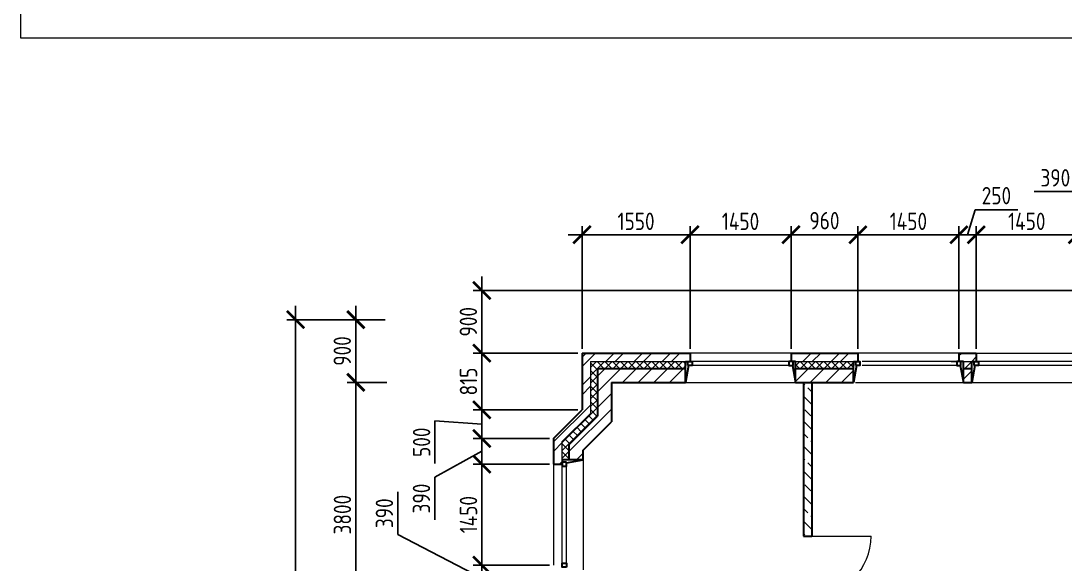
# Model space of a CAD drawing. Header units: millimetres. Extents: x -56498 to 234605, y -296269 to -29969.
# Drawn here: x 66605 to 81597, y -96420 to -88619 of the extents above; entities that cross this region are included whole.
import ezdxf

# ---------------------------------------------------------------- set-up
doc = ezdxf.new("R2010")
doc.units = ezdxf.units.MM
doc.header["$LTSCALE"] = 100
doc.header["$PDMODE"] = 35
for name, color, linetype, lineweight in [('0.3', 7, 'Continuous', 30), ('Розміри 0.09', 5, 'Continuous', 9), ('Тонкі 0.18', 142, 'Continuous', 18), ('Штрихування 0.09', 253, 'Continuous', 9)]:
    doc.layers.add(name, color=color, linetype=linetype, lineweight=lineweight)
doc.styles.add('GOST 2.304', font='CS_Gost2304.shx')
doc.dimstyles.new('SPDS', dxfattribs={"dimscale": 100, "dimtxt": 2.5, "dimasz": 2.5, "dimexe": 1.25, "dimexo": 0.625, "dimtad": 1, "dimrnd": 0.001, "dimtxsty": 'GOST 2.304', "dimblk": 'ARCHTICK', "dimcen": 2.5, "dimdle": 2, "dimadec": 0, "dimazin": 2, "dimtfac": 0.75, "dimtmove": 1, "dimatfit": 3, "dimfxl": 0, "dimtolj": 1, "dimarcsym": 0})

# ---------------------------------------------------------------- blocks, each defined once
blk = doc.blocks.new('_ArchTick')
at = {"color": 0, "linetype": 'ByBlock', "const_width": 0.15}
blk.add_lwpolyline([(-0.5, -0.5), (0.5, 0.5)], dxfattribs=at)
blk = doc.blocks.new('*D36')
at = {"layer": 'Defpoints', "color": 0, "transparency": 16777216}
for p in [(71414, -93810), (71921, -93810), (71965, -97610)]:
    blk.add_point(p, dxfattribs=at)
at = {"layer": 'Розміри 0.09', "color": 0, "lineweight": -2, "transparency": 16777216}
for p, q in [((71414, -97810), (71414, -93610)), ((71859, -93810), (71289, -93810)), ((71902, -97610), (71289, -97610))]:
    blk.add_line(p, q, dxfattribs=at)
at = {"layer": 'Розміри 0.09', "color": 0, "lineweight": -2, "transparency": 16777216, "xscale": 250, "yscale": 250, "zscale": 250}
for p, rotation in [((71414, -93810), 90), ((71414, -97610), 270)]:
    blk.add_blockref('_ArchTick', p, dxfattribs=dict(at, rotation=rotation))
at = {"layer": 'Розміри 0.09', "color": 0, "transparency": 16777216, "insert": (71221, -95710), "char_height": 250, "attachment_point": 5, "rotation": 90, "style": 'GOST 2.304'}
blk.add_mtext('\\A1;3800', dxfattribs=at)
blk = doc.blocks.new('*D37')
at = {"layer": 'Defpoints', "color": 0, "transparency": 16777216}
for p in [(71414, -92910), (71899, -92910), (71921, -93810)]:
    blk.add_point(p, dxfattribs=at)
at = {"layer": 'Розміри 0.09', "color": 0, "lineweight": -2, "transparency": 16777216}
for p, q in [((71414, -94010), (71414, -92710)), ((71836, -92910), (71289, -92910)), ((71859, -93810), (71289, -93810))]:
    blk.add_line(p, q, dxfattribs=at)
at = {"layer": 'Розміри 0.09', "color": 0, "lineweight": -2, "transparency": 16777216, "xscale": 250, "yscale": 250, "zscale": 250}
for p, rotation in [((71414, -92910), 90), ((71414, -93810), 270)]:
    blk.add_blockref('_ArchTick', p, dxfattribs=dict(at, rotation=rotation))
at = {"layer": 'Розміри 0.09', "color": 0, "transparency": 16777216, "insert": (71219, -93360), "char_height": 250, "attachment_point": 5, "rotation": 90, "style": 'GOST 2.304'}
blk.add_mtext('\\A1;900', dxfattribs=at)
blk = doc.blocks.new('*D38')
at = {"layer": 'Defpoints', "color": 0, "transparency": 16777216}
for p in [(71414, -92910), (70548, -106910), (71414, -106910)]:
    blk.add_point(p, dxfattribs=at)
at = {"layer": 'Розміри 0.09', "color": 0, "lineweight": -2, "transparency": 16777216}
for p, q in [((70548, -92710), (70548, -107110)), ((71351, -92910), (70423, -92910)), ((71351, -106910), (70423, -106910))]:
    blk.add_line(p, q, dxfattribs=at)
at = {"layer": 'Розміри 0.09', "color": 0, "lineweight": -2, "transparency": 16777216, "xscale": 250, "yscale": 250, "zscale": 250}
for p, rotation in [((70548, -92910), 90), ((70548, -106910), 270)]:
    blk.add_blockref('_ArchTick', p, dxfattribs=dict(at, rotation=rotation))
at = {"layer": 'Розміри 0.09', "color": 0, "transparency": 16777216, "insert": (70361, -99163), "char_height": 250, "attachment_point": 5, "rotation": 90, "style": 'GOST 2.304'}
blk.add_mtext('\\A1;14000', dxfattribs=at)
blk = doc.blocks.new('*D46')
at = {"layer": 'Defpoints', "color": 0, "transparency": 16777216}
for p in [(76212, -91690), (74662, -93390), (76212, -93390)]:
    blk.add_point(p, dxfattribs=at)
at = {"layer": 'Розміри 0.09', "color": 0, "lineweight": -2, "transparency": 16777216}
for p, q in [((74662, -93328), (74662, -91565)), ((76212, -93328), (76212, -91565)), ((74462, -91690), (76412, -91690))]:
    blk.add_line(p, q, dxfattribs=at)
at = {"layer": 'Розміри 0.09', "color": 0, "lineweight": -2, "transparency": 16777216, "xscale": 250, "yscale": 250, "zscale": 250, "rotation": 180}
blk.add_blockref('_ArchTick', (74662, -91690), dxfattribs=at)
at = {"layer": 'Розміри 0.09', "color": 0, "lineweight": -2, "transparency": 16777216, "xscale": 250, "yscale": 250, "zscale": 250}
blk.add_blockref('_ArchTick', (76212, -91690), dxfattribs=at)
at = {"layer": 'Розміри 0.09', "color": 0, "transparency": 16777216, "insert": (75437, -91498), "char_height": 250, "attachment_point": 5, "style": 'GOST 2.304'}
blk.add_mtext('\\A1;1550', dxfattribs=at)
blk = doc.blocks.new('*D48')
at = {"layer": 'Defpoints', "color": 0, "transparency": 16777216}
for p in [(73223, -94985), (74257, -94985), (74257, -96435)]:
    blk.add_point(p, dxfattribs=at)
at = {"layer": 'Розміри 0.09', "color": 0, "lineweight": -2, "transparency": 16777216}
for p, q in [((73223, -96635), (73223, -94785)), ((74195, -94985), (73098, -94985)), ((74195, -96435), (73098, -96435))]:
    blk.add_line(p, q, dxfattribs=at)
at = {"layer": 'Розміри 0.09', "color": 0, "lineweight": -2, "transparency": 16777216, "xscale": 250, "yscale": 250, "zscale": 250}
for p, rotation in [((73223, -94985), 90), ((73223, -96435), 270)]:
    blk.add_blockref('_ArchTick', p, dxfattribs=dict(at, rotation=rotation))
at = {"layer": 'Розміри 0.09', "color": 0, "transparency": 16777216, "insert": (73031, -95710), "char_height": 250, "attachment_point": 5, "rotation": 90, "style": 'GOST 2.304'}
blk.add_mtext('\\A1;1450', dxfattribs=at)
blk = doc.blocks.new('*D49')
at = {"layer": 'Defpoints', "color": 0, "transparency": 16777216}
for p in [(76212, -91690), (76212, -93390), (77662, -93390)]:
    blk.add_point(p, dxfattribs=at)
at = {"layer": 'Розміри 0.09', "color": 0, "lineweight": -2, "transparency": 16777216}
for p, q in [((76212, -93328), (76212, -91565)), ((77662, -93328), (77662, -91565)), ((77862, -91690), (76012, -91690))]:
    blk.add_line(p, q, dxfattribs=at)
at = {"layer": 'Розміри 0.09', "color": 0, "lineweight": -2, "transparency": 16777216, "xscale": 250, "yscale": 250, "zscale": 250, "rotation": 180}
blk.add_blockref('_ArchTick', (76212, -91690), dxfattribs=at)
at = {"layer": 'Розміри 0.09', "color": 0, "lineweight": -2, "transparency": 16777216, "xscale": 250, "yscale": 250, "zscale": 250}
blk.add_blockref('_ArchTick', (77662, -91690), dxfattribs=at)
at = {"layer": 'Розміри 0.09', "color": 0, "transparency": 16777216, "insert": (76937, -91498), "char_height": 250, "attachment_point": 5, "style": 'GOST 2.304'}
blk.add_mtext('\\A1;1450', dxfattribs=at)
blk = doc.blocks.new('*D51')
at = {"layer": 'Defpoints', "color": 0, "transparency": 16777216}
for p in [(78622, -91690), (78622, -93390), (80072, -93390)]:
    blk.add_point(p, dxfattribs=at)
at = {"layer": 'Розміри 0.09', "color": 0, "lineweight": -2, "transparency": 16777216}
for p, q in [((78622, -93328), (78622, -91565)), ((80072, -93328), (80072, -91565)), ((80272, -91690), (78422, -91690))]:
    blk.add_line(p, q, dxfattribs=at)
at = {"layer": 'Розміри 0.09', "color": 0, "lineweight": -2, "transparency": 16777216, "xscale": 250, "yscale": 250, "zscale": 250, "rotation": 180}
blk.add_blockref('_ArchTick', (78622, -91690), dxfattribs=at)
at = {"layer": 'Розміри 0.09', "color": 0, "lineweight": -2, "transparency": 16777216, "xscale": 250, "yscale": 250, "zscale": 250}
blk.add_blockref('_ArchTick', (80072, -91690), dxfattribs=at)
at = {"layer": 'Розміри 0.09', "color": 0, "transparency": 16777216, "insert": (79347, -91498), "char_height": 250, "attachment_point": 5, "style": 'GOST 2.304'}
blk.add_mtext('\\A1;1450', dxfattribs=at)
blk = doc.blocks.new('*D52')
at = {"layer": 'Defpoints', "color": 0, "transparency": 16777216}
for p in [(80322, -91690), (80322, -93390), (81772, -93390)]:
    blk.add_point(p, dxfattribs=at)
at = {"layer": 'Розміри 0.09', "color": 0, "lineweight": -2, "transparency": 16777216}
for p, q in [((80322, -93328), (80322, -91565)), ((81772, -93328), (81772, -91565)), ((81972, -91690), (80122, -91690))]:
    blk.add_line(p, q, dxfattribs=at)
at = {"layer": 'Розміри 0.09', "color": 0, "lineweight": -2, "transparency": 16777216, "xscale": 250, "yscale": 250, "zscale": 250, "rotation": 180}
blk.add_blockref('_ArchTick', (80322, -91690), dxfattribs=at)
at = {"layer": 'Розміри 0.09', "color": 0, "lineweight": -2, "transparency": 16777216, "xscale": 250, "yscale": 250, "zscale": 250}
blk.add_blockref('_ArchTick', (81772, -91690), dxfattribs=at)
at = {"layer": 'Розміри 0.09', "color": 0, "transparency": 16777216, "insert": (81047, -91498), "char_height": 250, "attachment_point": 5, "style": 'GOST 2.304'}
blk.add_mtext('\\A1;1450', dxfattribs=at)
blk = doc.blocks.new('*D54')
at = {"layer": 'Defpoints', "color": 0, "transparency": 16777216}
for p in [(81772, -91690), (82162, -92490), (81772, -93390)]:
    blk.add_point(p, dxfattribs=at)
at = {"layer": 'Розміри 0.09', "color": 0, "lineweight": -2, "transparency": 16777216}
for p, q in [((81763, -91068), (81151, -91068)), ((81967, -91690), (81763, -91068)), ((81772, -93328), (81772, -91565)), ((82162, -92428), (82162, -91565)), ((82362, -91690), (81572, -91690))]:
    blk.add_line(p, q, dxfattribs=at)
at = {"layer": 'Розміри 0.09', "color": 0, "lineweight": -2, "transparency": 16777216, "xscale": 250, "yscale": 250, "zscale": 250, "rotation": 180}
blk.add_blockref('_ArchTick', (81772, -91690), dxfattribs=at)
at = {"layer": 'Розміри 0.09', "color": 0, "lineweight": -2, "transparency": 16777216, "xscale": 250, "yscale": 250, "zscale": 250}
blk.add_blockref('_ArchTick', (82162, -91690), dxfattribs=at)
at = {"layer": 'Розміри 0.09', "color": 0, "transparency": 16777216, "insert": (81457, -90873), "char_height": 250, "attachment_point": 5, "style": 'GOST 2.304'}
blk.add_mtext('\\A1;390', dxfattribs=at)
blk = doc.blocks.new('*D55')
at = {"layer": 'Defpoints', "color": 0, "transparency": 16777216}
for p in [(77662, -91690), (77662, -93390), (78622, -93390)]:
    blk.add_point(p, dxfattribs=at)
at = {"layer": 'Розміри 0.09', "color": 0, "lineweight": -2, "transparency": 16777216}
for p, q in [((77662, -93328), (77662, -91565)), ((78622, -93328), (78622, -91565)), ((78822, -91690), (77462, -91690))]:
    blk.add_line(p, q, dxfattribs=at)
at = {"layer": 'Розміри 0.09', "color": 0, "lineweight": -2, "transparency": 16777216, "xscale": 250, "yscale": 250, "zscale": 250, "rotation": 180}
blk.add_blockref('_ArchTick', (77662, -91690), dxfattribs=at)
at = {"layer": 'Розміри 0.09', "color": 0, "lineweight": -2, "transparency": 16777216, "xscale": 250, "yscale": 250, "zscale": 250}
blk.add_blockref('_ArchTick', (78622, -91690), dxfattribs=at)
at = {"layer": 'Розміри 0.09', "color": 0, "transparency": 16777216, "insert": (78142, -91488), "char_height": 250, "attachment_point": 5, "style": 'GOST 2.304'}
blk.add_mtext('\\A1;960', dxfattribs=at)
blk = doc.blocks.new('*D58')
at = {"layer": 'Defpoints', "color": 0, "transparency": 16777216}
for p in [(73223, -96435), (74257, -96435), (74257, -96810)]:
    blk.add_point(p, dxfattribs=at)
at = {"layer": 'Розміри 0.09', "color": 0, "lineweight": -2, "transparency": 16777216}
for p, q in [((72018, -95997), (72018, -95384)), ((73223, -96623), (72018, -95997)), ((73223, -97010), (73223, -96235)), ((74195, -96435), (73098, -96435)), ((74195, -96810), (73098, -96810))]:
    blk.add_line(p, q, dxfattribs=at)
at = {"layer": 'Розміри 0.09', "color": 0, "lineweight": -2, "transparency": 16777216, "xscale": 250, "yscale": 250, "zscale": 250}
for p, rotation in [((73223, -96435), 90), ((73223, -96810), 270)]:
    blk.add_blockref('_ArchTick', p, dxfattribs=dict(at, rotation=rotation))
at = {"layer": 'Розміри 0.09', "color": 0, "transparency": 16777216, "insert": (71824, -95690), "char_height": 250, "attachment_point": 5, "rotation": 90, "style": 'GOST 2.304'}
blk.add_mtext('\\A1;390', dxfattribs=at)
blk = doc.blocks.new('*D59')
at = {"layer": 'Defpoints', "color": 0, "transparency": 16777216}
for p in [(74662, -94205), (73223, -94615), (74257, -94615)]:
    blk.add_point(p, dxfattribs=at)
at = {"layer": 'Розміри 0.09', "color": 0, "lineweight": -2, "transparency": 16777216}
for p, q in [((73223, -94005), (73223, -94815)), ((74600, -94205), (73098, -94205)), ((73223, -94410), (72550, -94363)), ((72550, -94363), (72550, -94976)), ((74195, -94615), (73098, -94615))]:
    blk.add_line(p, q, dxfattribs=at)
at = {"layer": 'Розміри 0.09', "color": 0, "lineweight": -2, "transparency": 16777216, "xscale": 250, "yscale": 250, "zscale": 250}
for p, rotation in [((73223, -94205), 90), ((73223, -94615), 270)]:
    blk.add_blockref('_ArchTick', p, dxfattribs=dict(at, rotation=rotation))
at = {"layer": 'Розміри 0.09', "color": 0, "transparency": 16777216, "insert": (72358, -94670), "char_height": 250, "attachment_point": 5, "rotation": 90, "style": 'GOST 2.304'}
blk.add_mtext('\\A1;500', dxfattribs=at)
blk = doc.blocks.new('*D60')
at = {"layer": 'Defpoints', "color": 0, "transparency": 16777216}
for p in [(74257, -94615), (73223, -94985), (74257, -94985)]:
    blk.add_point(p, dxfattribs=at)
at = {"layer": 'Розміри 0.09', "color": 0, "lineweight": -2, "transparency": 16777216}
for p, q in [((73223, -94415), (73223, -95185)), ((74195, -94615), (73098, -94615)), ((73223, -94800), (72550, -95172)), ((74195, -94985), (73098, -94985)), ((72550, -95172), (72550, -95784))]:
    blk.add_line(p, q, dxfattribs=at)
at = {"layer": 'Розміри 0.09', "color": 0, "lineweight": -2, "transparency": 16777216, "xscale": 250, "yscale": 250, "zscale": 250}
for p, rotation in [((73223, -94615), 90), ((73223, -94985), 270)]:
    blk.add_blockref('_ArchTick', p, dxfattribs=dict(at, rotation=rotation))
at = {"layer": 'Розміри 0.09', "color": 0, "transparency": 16777216, "insert": (72356, -95478), "char_height": 250, "attachment_point": 5, "rotation": 90, "style": 'GOST 2.304'}
blk.add_mtext('\\A1;390', dxfattribs=at)
blk = doc.blocks.new('*D61')
at = {"layer": 'Defpoints', "color": 0, "transparency": 16777216}
for p in [(73223, -93390), (74662, -93390), (74662, -94205)]:
    blk.add_point(p, dxfattribs=at)
at = {"layer": 'Розміри 0.09', "color": 0, "lineweight": -2, "transparency": 16777216}
for p, q in [((73223, -94405), (73223, -93190)), ((74600, -93390), (73098, -93390)), ((74600, -94205), (73098, -94205))]:
    blk.add_line(p, q, dxfattribs=at)
at = {"layer": 'Розміри 0.09', "color": 0, "lineweight": -2, "transparency": 16777216, "xscale": 250, "yscale": 250, "zscale": 250}
for p, rotation in [((73223, -93390), 90), ((73223, -94205), 270)]:
    blk.add_blockref('_ArchTick', p, dxfattribs=dict(at, rotation=rotation))
at = {"layer": 'Розміри 0.09', "color": 0, "transparency": 16777216, "insert": (73031, -93798), "char_height": 250, "attachment_point": 5, "rotation": 90, "style": 'GOST 2.304'}
blk.add_mtext('\\A1;815', dxfattribs=at)
blk = doc.blocks.new('*D62')
at = {"layer": 'Defpoints', "color": 0, "transparency": 16777216}
for p in [(73223, -92490), (82162, -92490), (74662, -93390)]:
    blk.add_point(p, dxfattribs=at)
at = {"layer": 'Розміри 0.09', "color": 0, "lineweight": -2, "transparency": 16777216}
for p, q in [((73223, -93590), (73223, -92290)), ((82100, -92490), (73098, -92490)), ((74600, -93390), (73098, -93390))]:
    blk.add_line(p, q, dxfattribs=at)
at = {"layer": 'Розміри 0.09', "color": 0, "lineweight": -2, "transparency": 16777216, "xscale": 250, "yscale": 250, "zscale": 250}
for p, rotation in [((73223, -92490), 90), ((73223, -93390), 270)]:
    blk.add_blockref('_ArchTick', p, dxfattribs=dict(at, rotation=rotation))
at = {"layer": 'Розміри 0.09', "color": 0, "transparency": 16777216, "insert": (73029, -92940), "char_height": 250, "attachment_point": 5, "rotation": 90, "style": 'GOST 2.304'}
blk.add_mtext('\\A1;900', dxfattribs=at)
blk = doc.blocks.new('*D78')
at = {"layer": 'Defpoints', "color": 0, "transparency": 16777216}
for p in [(80072, -91690), (80072, -93390), (80322, -93390)]:
    blk.add_point(p, dxfattribs=at)
at = {"layer": 'Розміри 0.09', "color": 0, "lineweight": -2, "transparency": 16777216}
for p, q in [((80197, -91690), (80305, -91332)), ((80305, -91332), (80917, -91332)), ((80072, -93328), (80072, -91565)), ((80322, -93328), (80322, -91565)), ((80522, -91690), (79872, -91690))]:
    blk.add_line(p, q, dxfattribs=at)
at = {"layer": 'Розміри 0.09', "color": 0, "lineweight": -2, "transparency": 16777216, "xscale": 250, "yscale": 250, "zscale": 250, "rotation": 180}
blk.add_blockref('_ArchTick', (80072, -91690), dxfattribs=at)
at = {"layer": 'Розміри 0.09', "color": 0, "lineweight": -2, "transparency": 16777216, "xscale": 250, "yscale": 250, "zscale": 250}
blk.add_blockref('_ArchTick', (80322, -91690), dxfattribs=at)
at = {"layer": 'Розміри 0.09', "color": 0, "transparency": 16777216, "insert": (80611, -91129), "char_height": 250, "attachment_point": 5, "style": 'GOST 2.304'}
blk.add_mtext('\\A1;250', dxfattribs=at)

msp = doc.modelspace()

# ---------------------------------------------------------------- hatches: boundary and pattern name
at = {"layer": 'Штрихування 0.09'}
h = msp.add_hatch(dxfattribs=at)
h.set_pattern_fill('ANSI32', color=256, scale=30, style=0)
h.paths.add_polyline_path([(74782.29, -93510.359), (76147.292, -93510.359), (76212.292, -93510.359), (76212.292, -93390.359), (74662.29, -93390.359), (74662.29, -94205.397), (74257.297, -94610.399), (74257.297, -94985.359), (74377.297, -94985.359), (74377.297, -94955.359), (74377.297, -94920.359), (74377.297, -94660.104), (74782.29, -94255.102)])
h = msp.add_hatch(dxfattribs=at)
h.set_pattern_fill('ANSI32', color=256, scale=30, style=0)
h.paths.add_polyline_path([(78622.289, -93390.359), (77662.294, -93390.359), (77662.294, -93510.359), (77692.294, -93510.359), (77727.294, -93510.359), (78602.29, -93510.359), (78622.289, -93510.359)])
h = msp.add_hatch(dxfattribs=at)
h.set_pattern_fill('ANSI32', color=256, scale=30, style=0)
h.paths.add_polyline_path([(80257.29, -93510.359), (80137.289, -93510.359), (80137.289, -93610.359), (80257.29, -93610.359)])
h.paths.add_polyline_path([(80257.29, -93610.359), (80137.289, -93610.359), (80137.289, -93810.359), (80257.29, -93810.359)])
h.paths.add_polyline_path([(80322.29, -93390.359), (80072.289, -93390.359), (80072.289, -93510.359), (80102.289, -93510.359), (80137.289, -93510.359), (80322.29, -93510.359)])
h = msp.add_hatch(dxfattribs=at)
h.set_pattern_fill('ANSI37', color=256, scale=25, style=0)
h.paths.add_polyline_path([(74882.29, -93610.359), (76147.292, -93610.359), (76147.292, -93510.359), (74782.29, -93510.359), (74782.29, -94255.102), (74377.297, -94660.104), (74377.297, -94920.359), (74477.297, -94920.359), (74477.297, -94701.525), (74882.29, -94296.523)])
h = msp.add_hatch(dxfattribs=at)
h.set_pattern_fill('ANSI37', color=256, scale=25, style=0)
h.paths.add_polyline_path([(78557.289, -93510.359), (77727.294, -93510.359), (77727.294, -93610.359), (78557.289, -93610.359)])
h = msp.add_hatch(dxfattribs=at)
h.set_pattern_fill('ANSI31', color=256, scale=50, style=0)
h.paths.add_polyline_path([(75082.29, -93810.359), (76147.292, -93810.359), (76147.292, -93610.359), (74882.29, -93610.359), (74882.29, -94296.523), (74477.297, -94701.525), (74477.297, -94920.359), (74677.297, -94920.359), (74677.297, -94784.367), (75082.29, -94379.365)])
h = msp.add_hatch(dxfattribs=at)
h.set_pattern_fill('ANSI31', color=256, scale=50, style=0)
h.paths.add_polyline_path([(78557.289, -93610.359), (77727.294, -93610.359), (77727.294, -93810.359), (78557.289, -93810.359)])
h = msp.add_hatch(dxfattribs=at)
h.set_pattern_fill('ANSI33', color=256, scale=40, angle=90, style=0)
h.paths.add_polyline_path([(77962.29, -93810.359), (77842.29, -93810.359), (77842.29, -96020.359), (77962.29, -96020.359)])

# ---------------------------------------------------------------- linework, layer by layer
at = {"layer": '0.3'}
for p, q in [((74662.29, -93390.359), (74662.29, -94205.397)), ((74662.29, -93390.359), (76212.292, -93390.359)), ((76212.292, -93390.359), (76212.292, -93510.359)), ((77662.294, -93390.359), (78622.289, -93390.359)), ((77662.294, -93390.359), (77662.294, -93510.359)), ((78622.289, -93390.359), (78622.289, -93510.359)), ((80072.289, -93390.359), (80322.29, -93390.359)), ((80072.289, -93390.359), (80072.289, -93510.359)), ((80322.29, -93390.359), (80322.29, -93510.359)), ((76147.292, -93810.359), (76147.292, -93510.359)), ((76147.292, -93510.359), (76212.292, -93510.359)), ((77727.294, -93510.359), (77662.294, -93510.359)), ((77727.294, -93810.359), (77727.294, -93510.359)), ((78557.289, -93810.359), (78557.289, -93510.359)), ((78557.289, -93510.359), (78622.289, -93510.359)), ((80137.289, -93510.359), (80072.289, -93510.359)), ((80137.289, -93810.359), (80137.289, -93510.359)), ((80257.29, -93810.359), (80257.29, -93510.359)), ((80257.29, -93510.359), (80322.29, -93510.359)), ((74882.29, -93610.359), (74882.29, -94296.523)), ((74882.29, -93610.359), (76147.292, -93610.359)), ((76192.292, -93570.359), (76147.292, -93810.359)), ((77682.294, -93570.359), (77727.294, -93810.359)), ((77727.294, -93610.359), (78557.289, -93610.359)), ((78602.289, -93570.359), (78557.289, -93810.359)), ((80092.289, -93570.359), (80137.289, -93810.359)), ((80137.289, -93610.359), (80257.259, -93610.359)), ((80302.29, -93570.359), (80257.29, -93810.359)), ((75082.29, -93810.359), (75082.29, -94379.365)), ((75082.29, -93810.359), (76147.292, -93810.359)), ((77727.294, -93810.359), (78557.289, -93810.359)), ((77842.29, -93810.359), (77842.29, -96020.359)), ((77962.29, -93810.359), (77962.29, -96020.359)), ((80137.289, -93810.359), (80257.259, -93810.359)), ((74257.297, -94610.399), (74662.29, -94205.397)), ((74477.297, -94701.525), (74882.29, -94296.523)), ((74677.297, -94784.367), (75082.29, -94379.365)), ((74257.297, -94985.359), (74257.297, -94610.399)), ((74477.297, -94920.359), (74477.297, -94701.525)), ((74677.297, -94920.359), (74677.297, -94784.367)), ((74257.297, -94985.359), (74377.297, -94985.359)), ((74677.297, -94920.359), (74377.297, -94920.359)), ((74377.297, -94920.359), (74377.297, -94985.359)), ((74437.297, -94965.359), (74677.297, -94920.359)), ((77842.29, -96020.359), (77962.29, -96020.359))]:
    msp.add_line(p, q, dxfattribs=at)
for points in [[(76182.292, -93570.359), (76182.292, -93510.359), (76242.292, -93510.359), (76242.292, -93570.359)], [(77692.294, -93570.359), (77692.294, -93510.359), (77632.294, -93510.359), (77632.294, -93570.359)], [(78592.289, -93570.359), (78592.289, -93510.359), (78652.289, -93510.359), (78652.289, -93570.359)], [(80102.289, -93570.359), (80102.289, -93510.359), (80042.289, -93510.359), (80042.289, -93570.359)], [(80292.29, -93570.359), (80292.29, -93510.359), (80352.29, -93510.359), (80352.29, -93570.359)], [(74437.297, -94955.359), (74377.297, -94955.359), (74377.297, -95015.359), (74437.297, -95015.359)], [(74437.297, -96465.359), (74377.297, -96465.359), (74377.297, -96405.359), (74437.297, -96405.359)]]:
    msp.add_lwpolyline(points, close=True, dxfattribs=at)
at = {"layer": 'Тонкі 0.18'}
for p, q in [((77662.294, -93390.359), (76212.292, -93390.359)), ((80072.289, -93390.359), (78622.289, -93390.359)), ((80322.29, -93390.359), (81772.29, -93390.359)), ((74782.29, -93510.359), (74782.29, -94255.102)), ((74782.29, -93510.359), (76147.292, -93510.359)), ((77632.294, -93510.359), (76242.292, -93510.359)), ((77667.29, -93510.359), (78602.29, -93510.359)), ((80042.289, -93510.359), (78682.289, -93510.359)), ((79962.29, -93510.359), (80352.29, -93510.359)), ((81742.29, -93510.359), (80352.322, -93510.359)), ((77632.294, -93570.359), (76242.292, -93570.359)), ((80042.289, -93570.359), (78682.289, -93570.359)), ((81742.278, -93570.359), (80352.322, -93570.359)), ((76147.292, -93810.359), (77727.294, -93810.359)), ((78587.289, -93810.359), (80137.289, -93810.359)), ((80257.322, -93810.359), (81807.322, -93810.359)), ((74377.297, -94660.104), (74782.29, -94255.102)), ((74377.297, -94920.359), (74377.297, -94660.104)), ((74257.297, -96435.359), (74257.297, -94985.359)), ((74377.297, -96405.359), (74377.297, -95015.359)), ((74437.297, -96405.359), (74437.297, -95015.359)), ((74677.297, -94920.359), (74677.297, -96500.359)), ((77962.29, -96020.359), (78812.29, -96020.359))]:
    msp.add_line(p, q, dxfattribs=at)
msp.add_arc((77962.29, -96020.359), 850, 270, 0, dxfattribs=at)
at = {"layer": 'Штрихування 0.09'}
msp.add_lwpolyline([(66604.617, -59168.985), (108604.617, -59168.985), (108604.617, -88868.985), (66604.617, -88868.985)], close=True, dxfattribs=at)

# ---------------------------------------------------------------- dimensions: what is measured, and where the dimension line sits
at = {"layer": 'Розміри 0.09'}
dim = msp.add_linear_dim(base=(81772.29, -91690.359), p1=(82162.29, -92490.359), p2=(81772.29, -93390.359), text='390', dimstyle='SPDS', override={"dimlfac": 1, "dimtxsty": 'GOST 2.304', "dimblk1": 'ArchTick', "dimblk2": 'ArchTick', "dimsah": 1, "dimtolj": 1}, dxfattribs=at)
dim.commit()
dim.dimension.update_dxf_attribs({"geometry": '*D54', "text_midpoint": (81700.604, -91067.561), "dimtype": 160})
for base, p1, p2, picture, middle in [((80072.289, -91690.359), (80322.29, -93390.359), (80072.289, -93390.359), '*D78', (80367.373, -91129.388)), ((76212.292, -91690.359), (74662.29, -93390.359), (76212.292, -93390.359), '*D46', (75437.291, -91497.681)), ((76212.292, -91690.359), (77662.294, -93390.359), (76212.292, -93390.359), '*D49', (76937.293, -91497.681)), ((78622.289, -91690.359), (80072.289, -93390.359), (78622.289, -93390.359), '*D51', (79347.289, -91497.681)), ((80322.29, -91690.359), (81772.29, -93390.359), (80322.29, -93390.359), '*D52', (81047.29, -91497.681))]:
    dim = msp.add_linear_dim(base=base, p1=p1, p2=p2, dimstyle='SPDS', override={"dimlfac": 1, "dimtxsty": 'GOST 2.304', "dimblk1": 'ArchTick', "dimblk2": 'ArchTick', "dimsah": 1, "dimtolj": 1}, dxfattribs=at)
    dim.commit()
    dim.dimension.update_dxf_attribs({"geometry": picture, "text_midpoint": middle})
dim = msp.add_linear_dim(base=(77662.294, -91690.359), p1=(78622.289, -93390.359), p2=(77662.294, -93390.359), text='960', dimstyle='SPDS', override={"dimlfac": 1, "dimtxsty": 'GOST 2.304', "dimblk1": 'ArchTick', "dimblk2": 'ArchTick', "dimsah": 1, "dimtolj": 1}, dxfattribs=at)
dim.commit()
dim.dimension.update_dxf_attribs({"geometry": '*D55', "text_midpoint": (78142.292, -91488.39)})
for base, p1, p2, angle, picture, middle in [((73223.29, -92490.359), (74662.29, -93390.359), (82162.29, -92490.359), 90, '*D62', (73028.556, -92940.359)), ((71413.702, -92910.359), (71921.468, -93810.359), (71898.869, -92910.359), 90, '*D37', (71218.968, -93360.359)), ((71413.702, -93810.359), (71964.819, -97610.359), (71921.468, -93810.359), 90, '*D36', (71221.025, -95710.359)), ((73223.29, -94985.359), (74257.297, -96435.359), (74257.297, -94985.359), 270, '*D48', (73030.613, -95710.359))]:
    dim = msp.add_linear_dim(base=base, p1=p1, p2=p2, angle=angle, dimstyle='SPDS', override={"dimlfac": 1, "dimtxsty": 'GOST 2.304', "dimblk1": 'ArchTick', "dimblk2": 'ArchTick', "dimsah": 1, "dimtolj": 1}, dxfattribs=at)
    dim.commit()
    dim.dimension.update_dxf_attribs({"geometry": picture, "text_midpoint": middle})
dim = msp.add_linear_dim(base=(70548.105, -106910.359), p1=(71413.702, -92910.359), p2=(71413.702, -106910.359), angle=90, dimstyle='SPDS', override={"dimlfac": 1, "dimtxsty": 'GOST 2.304', "dimblk1": 'ArchTick', "dimblk2": 'ArchTick', "dimsah": 1, "dimtolj": 1}, dxfattribs=at)
dim.commit()
dim.dimension.update_dxf_attribs({"geometry": '*D38', "text_midpoint": (70548.105, -99162.953), "dimtype": 160})
dim = msp.add_linear_dim(base=(73223.29, -93390.359), p1=(74662.29, -94205.397), p2=(74662.29, -93390.359), angle=90, text='815', dimstyle='SPDS', override={"dimlfac": 1, "dimtxsty": 'GOST 2.304', "dimblk1": 'ArchTick', "dimblk2": 'ArchTick', "dimsah": 1, "dimtolj": 1}, dxfattribs=at)
dim.commit()
dim.dimension.update_dxf_attribs({"geometry": '*D61', "text_midpoint": (73030.613, -93797.878)})
for base, p1, p2, angle, text, picture, middle in [((73223.29, -94615.399), (74662.29, -94205.397), (74257.297, -94615.399), 90, '500', '*D59', (72550.288, -94425.788)), ((73223.29, -94985.359), (74257.297, -94615.399), (74257.297, -94985.359), 90, '390', '*D60', (72550.288, -95234.483)), ((73223.29, -96435.359), (74257.297, -96810.318), (74257.297, -96435.359), 270, '390', '*D58', (72018.298, -95934.047))]:
    dim = msp.add_linear_dim(base=base, p1=p1, p2=p2, angle=angle, text=text, dimstyle='SPDS', override={"dimlfac": 1, "dimtxsty": 'GOST 2.304', "dimblk1": 'ArchTick', "dimblk2": 'ArchTick', "dimsah": 1, "dimtolj": 1}, dxfattribs=at)
    dim.commit()
    dim.dimension.update_dxf_attribs({"geometry": picture, "text_midpoint": middle, "dimtype": 160})

doc.saveas('drawing.dxf')
